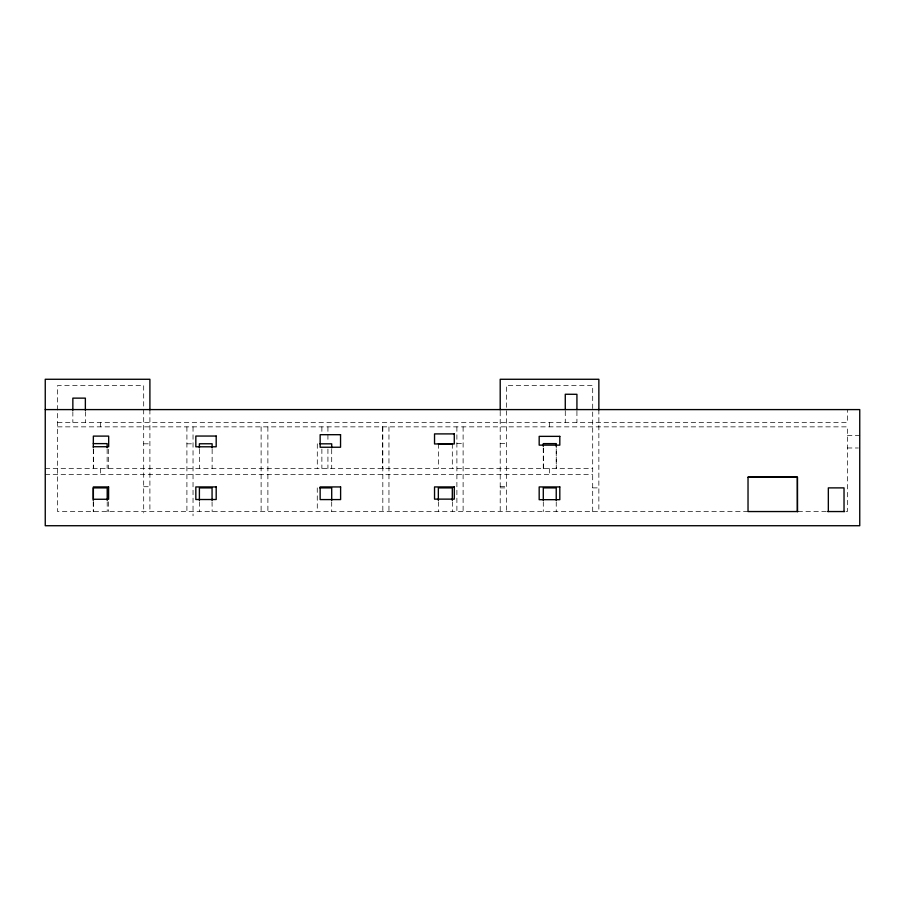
<?xml version="1.0" encoding="UTF-8"?>
<svg xmlns="http://www.w3.org/2000/svg" width="905" height="905" viewBox="0 0 905 905"><rect width="100%" height="100%" fill="white"/><g stroke="black" fill="none" stroke-linecap="round" stroke-linejoin="round"><path stroke-width="0.68" stroke-dasharray="4.53 3.39" d="M382.826 468.496L383.494 468.247M57.558 422.465L847.419 422.465L847.419 409.592M57.558 426.855L847.419 426.855L847.419 511.551L844.026 511.551M847.419 435.554L859.75 435.554M456.889 443.416L463.111 443.416M500.205 443.416L506.348 443.416M143.691 443.812L149.902 443.812M186.905 443.812L193.036 443.812M847.419 447.986L858.381 447.986M45.25 468.496L592.696 468.496M45.25 474.65L592.696 474.65M500.205 486.426L506.348 486.426M143.691 486.72L149.902 486.72M500.205 487.885L506.348 487.885M592.696 487.885L598.861 487.885M748.028 511.551L57.558 511.551L57.558 385.507L143.691 385.507L143.691 512.931M797.995 511.551L826.932 511.551M556.236 443.62L556.258 468.496L556.236 446.38M598.861 409.592L598.861 511.551M592.696 511.551L592.696 385.507L506.348 385.507L506.348 511.551M576.926 411.209L576.926 422.465M565.274 411.175L565.274 422.465M556.236 501.811L556.236 511.551M549.527 422.465L549.527 426.855M549.527 468.496L549.527 474.65M543.294 501.811L543.294 511.551M500.205 411.323L500.205 511.551M463.111 426.855L463.111 511.551M456.889 426.855L456.889 511.551M452.308 443.823L452.308 468.496M452.364 501.811L452.364 511.551M438.348 443.823L438.348 468.496M438.348 501.811L438.348 511.551M388.958 426.855L388.958 511.551M382.826 426.855L382.826 511.551M382.645 426.855L382.623 468.496M331.705 449.31L331.705 468.496M331.705 501.811L331.705 511.551M327.927 426.855L327.927 442.115M327.927 449.061L327.927 468.496M321.875 426.855L321.875 433.789M321.875 449.061L321.875 468.496M317.293 443.823L317.293 468.496M317.259 487.885L317.293 511.551M267.88 426.855L267.891 511.551M261.115 426.855L261.115 511.551M212.143 449.242L212.121 468.496M212.064 501.811L212.143 511.551M199.394 449.242L199.383 468.496M199.394 501.811L199.394 511.551M193.036 426.855L193.036 515.805M186.905 426.855L186.905 511.551M149.902 409.592L149.902 511.551M108.498 449.242L108.498 468.496M108.498 501.811L108.498 511.551M107.141 449.14L107.141 468.496M107.209 501.811L107.209 511.551M100.625 422.465L100.625 426.855M100.625 468.496L100.625 474.65M93.645 449.242L93.645 468.496M93.645 501.811L93.645 511.551M93.306 449.14L93.306 468.496M93.238 501.811L93.238 511.551M85.364 411.651L85.364 422.465M72.853 411.651L72.853 422.465M543.317 468.496L543.294 446.38L543.294 468.496"/><path stroke-width="1.36" d="M45.25 409.592L859.75 409.592L859.75 525.726L45.25 525.726L45.25 379.274L149.902 379.274L149.902 409.931M93.306 443.62L107.141 443.62L107.141 447.76M319.906 443.823L331.705 443.823L331.705 447.941M438.348 443.823L452.308 443.823M93.362 446.731L108.668 446.731L108.668 436.108L93.362 436.108L93.306 447.76M748.028 477.207L797.407 477.173L797.429 511.551L797.407 477.173L748.028 477.173L748.028 511.551L797.995 511.551M319.906 487.885L331.705 487.885L331.705 500.42M827.656 511.551L844.603 511.551M844.026 511.551L844.026 487.885L828.335 487.885L828.335 511.551M598.861 409.931L598.861 379.274L500.205 379.274L500.205 409.931M576.926 409.795L576.926 394.309L565.274 394.252L565.274 409.773M556.236 446.38L556.236 443.62L543.294 443.62L543.294 446.38M556.236 500.42L556.236 487.885L543.294 487.885L543.294 500.42M452.308 500.42L452.308 487.885L438.348 487.885L438.348 500.42M212.121 447.885L212.121 443.767L199.383 443.767L199.383 447.885M212.064 500.42L212.064 487.885L199.394 487.885L199.394 500.42M107.209 500.42L107.209 487.885L93.238 487.885L93.238 500.42M85.364 410.293L85.364 398.132L72.853 398.132L72.853 410.293M454.276 433.902L434.536 433.902L434.536 443.948L454.276 443.948L454.276 433.902M340.552 434.694L320.144 434.694L320.144 447.24L340.552 447.24L340.552 434.694M216.193 436.052L195.831 436.052L195.831 446.798L216.193 446.798L216.193 436.052M559.81 436.357L539.176 436.357L539.176 445.136L559.81 445.136L559.81 436.357M108.6 486.935L93.362 486.935L93.362 499.266L108.6 499.266L108.6 486.935M216.193 486.935L195.831 486.935L195.831 499.515L216.193 499.515L216.193 486.935M340.608 486.935L320.144 486.935L320.144 499.583L340.608 499.583L340.608 486.935M454.276 486.935L434.536 486.935L434.536 499.13L454.276 499.13L454.276 486.935M559.81 486.935L539.176 486.935L539.176 499.684L559.81 499.684L559.81 486.935"/></g></svg>
